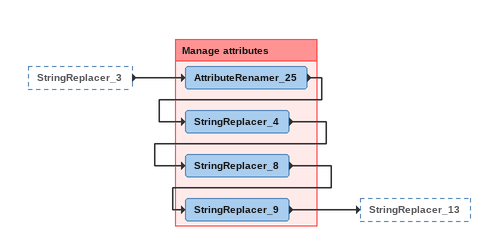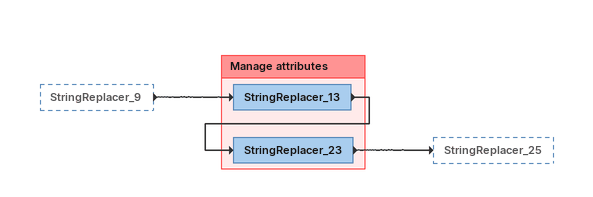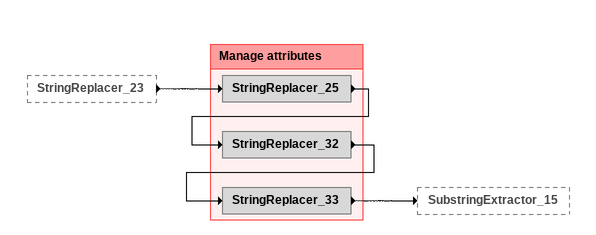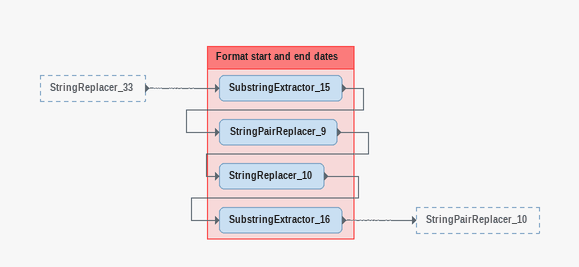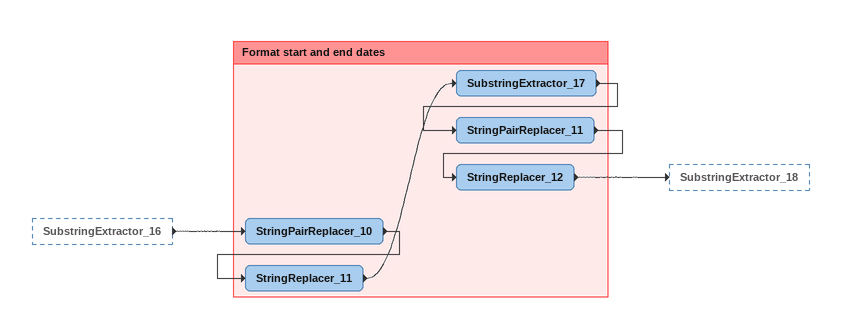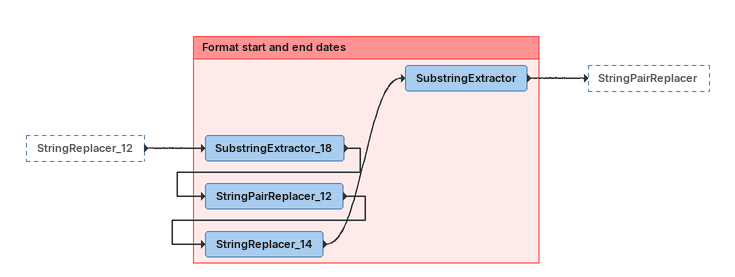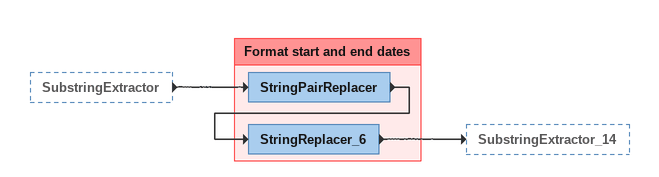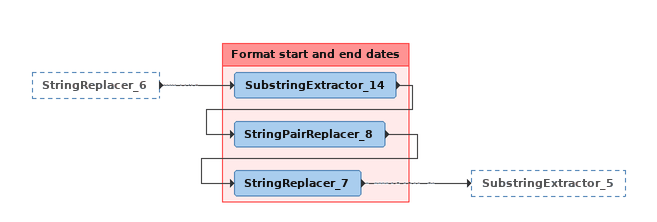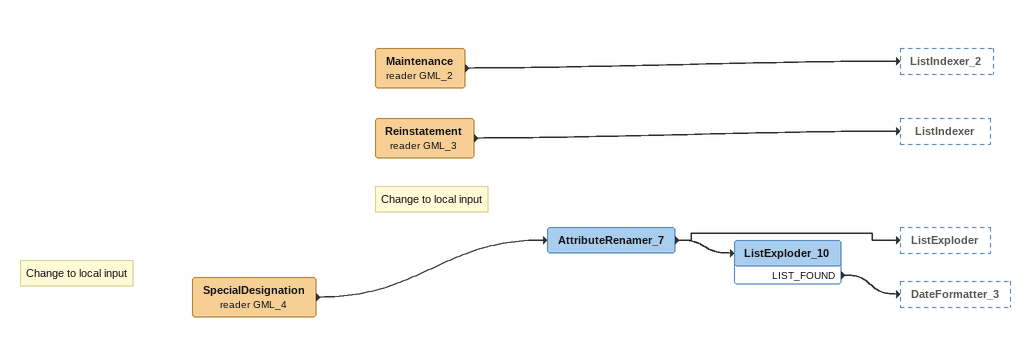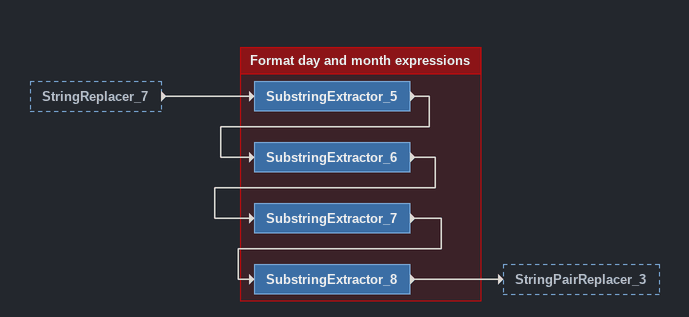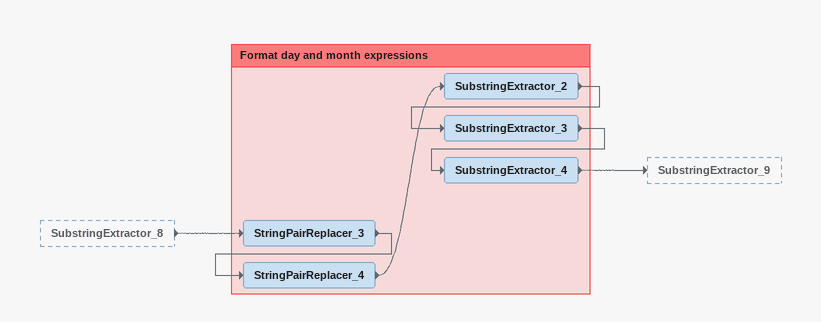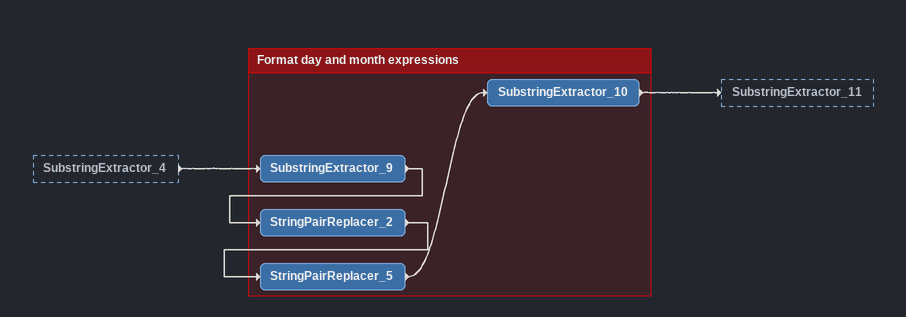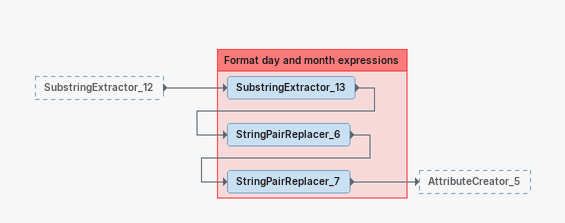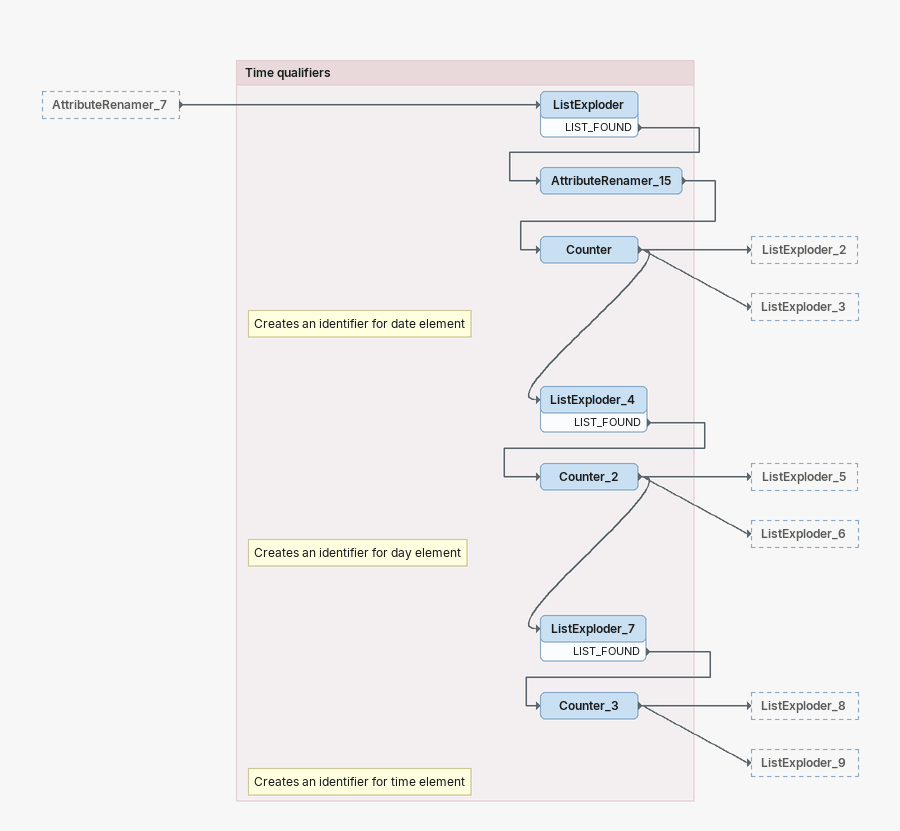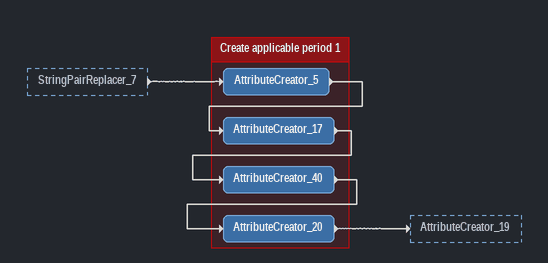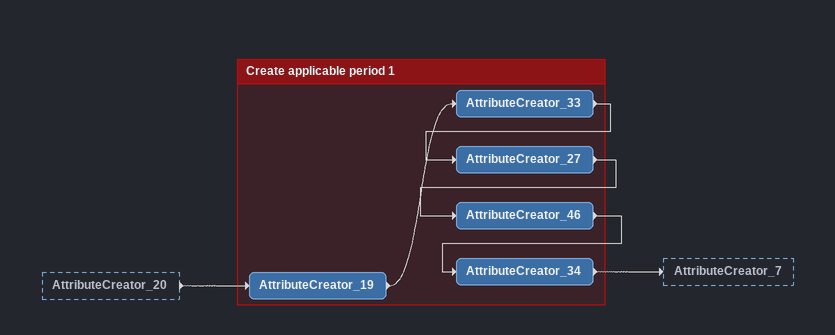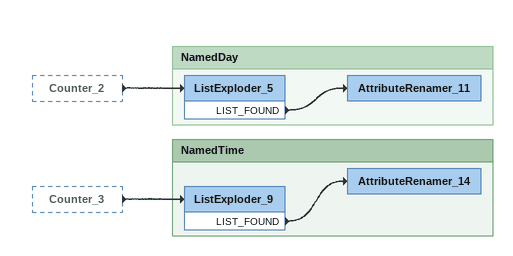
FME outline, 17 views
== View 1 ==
StringReplacer_3 [outside]
    -> AttributeRenamer_25

Bookmark: Manage attributes
AttributeRenamer_25
    -> StringReplacer_4
StringReplacer_4
    -> StringReplacer_8
StringReplacer_8
    -> StringReplacer_9
StringReplacer_9
    -> StringReplacer_13

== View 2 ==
StringReplacer_9 [outside]
    -> StringReplacer_13

Bookmark: Manage attributes
StringReplacer_13
    -> StringReplacer_23
StringReplacer_23
    -> StringReplacer_25

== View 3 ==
StringReplacer_23 [outside]
    -> StringReplacer_25

Bookmark: Manage attributes
StringReplacer_25
    -> StringReplacer_32
StringReplacer_32
    -> StringReplacer_33
StringReplacer_33
    -> SubstringExtractor_15

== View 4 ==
StringReplacer_33 [outside]
    -> SubstringExtractor_15

Bookmark: Format start and end dates
SubstringExtractor_15
    -> StringPairReplacer_9
StringPairReplacer_9
    -> StringReplacer_10
StringReplacer_10
    -> SubstringExtractor_16
SubstringExtractor_16
    -> StringPairReplacer_10

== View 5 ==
SubstringExtractor_16 [outside]
    -> StringPairReplacer_10

Bookmark: Format start and end dates
StringPairReplacer_10
    -> StringReplacer_11
StringReplacer_11
    -> SubstringExtractor_17
SubstringExtractor_17
    -> StringPairReplacer_11
StringPairReplacer_11
    -> StringReplacer_12
StringReplacer_12
    -> SubstringExtractor_18

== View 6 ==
StringReplacer_12 [outside]
    -> SubstringExtractor_18

Bookmark: Format start and end dates
SubstringExtractor_18
    -> StringPairReplacer_12
StringPairReplacer_12
    -> StringReplacer_14
StringReplacer_14
    -> SubstringExtractor
SubstringExtractor
    -> StringPairReplacer

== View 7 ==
SubstringExtractor [outside]
    -> StringPairReplacer

Bookmark: Format start and end dates
StringPairReplacer
    -> StringReplacer_6
StringReplacer_6
    -> SubstringExtractor_14

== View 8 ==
StringReplacer_6 [outside]
    -> SubstringExtractor_14

Bookmark: Format start and end dates
SubstringExtractor_14
    -> StringPairReplacer_8
StringPairReplacer_8
    -> StringReplacer_7
StringReplacer_7
    -> SubstringExtractor_5

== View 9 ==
Note: Change to local input
SpecialDesignation (reader GML_4)
    -> AttributeRenamer_7
AttributeRenamer_7
    -> ListExploder_10
    -> ListExploder
ListExploder_10
    LIST_FOUND -> DateFormatter_3
Maintenance (reader GML_2)
    -> ListIndexer_2
Note: Change to local input
Reinstatement (reader GML_3)
    -> ListIndexer

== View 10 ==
StringReplacer_7 [outside]
    -> SubstringExtractor_5

Bookmark: Format day and month expressions
SubstringExtractor_5
    -> SubstringExtractor_6
SubstringExtractor_6
    -> SubstringExtractor_7
SubstringExtractor_7
    -> SubstringExtractor_8
SubstringExtractor_8
    -> StringPairReplacer_3

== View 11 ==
SubstringExtractor_8 [outside]
    -> StringPairReplacer_3

Bookmark: Format day and month expressions
StringPairReplacer_3
    -> StringPairReplacer_4
StringPairReplacer_4
    -> SubstringExtractor_2
SubstringExtractor_2
    -> SubstringExtractor_3
SubstringExtractor_3
    -> SubstringExtractor_4
SubstringExtractor_4
    -> SubstringExtractor_9

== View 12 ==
SubstringExtractor_4 [outside]
    -> SubstringExtractor_9

Bookmark: Format day and month expressions
SubstringExtractor_9
    -> StringPairReplacer_2
StringPairReplacer_2
    -> StringPairReplacer_5
StringPairReplacer_5
    -> SubstringExtractor_10
SubstringExtractor_10
    -> SubstringExtractor_11

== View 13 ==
SubstringExtractor_12 [outside]
    -> SubstringExtractor_13

Bookmark: Format day and month expressions
SubstringExtractor_13
    -> StringPairReplacer_6
StringPairReplacer_6
    -> StringPairReplacer_7
StringPairReplacer_7
    -> AttributeCreator_5

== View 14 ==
AttributeRenamer_7 [outside]
    -> ListExploder

Bookmark: Time qualifiers
ListExploder
    LIST_FOUND -> AttributeRenamer_15
AttributeRenamer_15
    -> Counter
Note: Creates an identifier for date element
Counter
    -> ListExploder_2
    -> ListExploder_3
    -> ListExploder_4
ListExploder_4
    LIST_FOUND -> Counter_2
Note: Creates an identifier for day element
Counter_2
    -> ListExploder_5
    -> ListExploder_6
    -> ListExploder_7
ListExploder_7
    LIST_FOUND -> Counter_3
Note: Creates an identifier for time element
Counter_3
    -> ListExploder_8
    -> ListExploder_9

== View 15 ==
StringPairReplacer_7 [outside]
    -> AttributeCreator_5

Bookmark: Create applicable period 1
AttributeCreator_5
    -> AttributeCreator_17
AttributeCreator_17
    -> AttributeCreator_40
AttributeCreator_40
    -> AttributeCreator_20
AttributeCreator_20
    -> AttributeCreator_19

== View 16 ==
AttributeCreator_20 [outside]
    -> AttributeCreator_19

Bookmark: Create applicable period 1
AttributeCreator_19
    -> AttributeCreator_33
AttributeCreator_33
    -> AttributeCreator_27
AttributeCreator_27
    -> AttributeCreator_46
AttributeCreator_46
    -> AttributeCreator_34
AttributeCreator_34
    -> AttributeCreator_7

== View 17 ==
Counter_2 [outside]
    -> ListExploder_5
Counter_3 [outside]
    -> ListExploder_9

Bookmark: NamedDay
ListExploder_5
    LIST_FOUND -> AttributeRenamer_11
AttributeRenamer_11

Bookmark: NamedTime
ListExploder_9
    LIST_FOUND -> AttributeRenamer_14
AttributeRenamer_14
